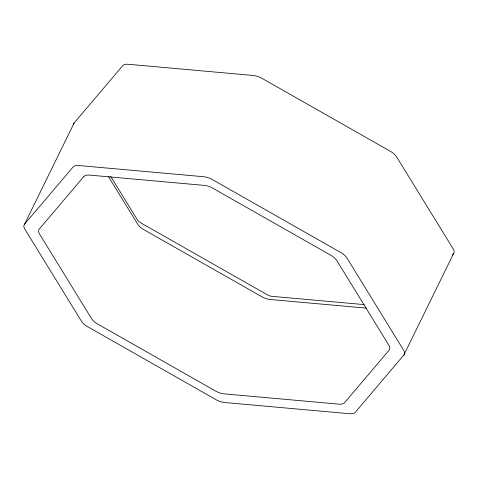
<?xml version="1.0" encoding="UTF-8"?>
<svg xmlns="http://www.w3.org/2000/svg" width="478" height="478" viewBox="0 0 478 478"><rect width="100%" height="100%" fill="white"/><g stroke="black" fill="none" stroke-linecap="round" stroke-linejoin="round"><path stroke-width="0.72" d="M24.545 224.218L74.144 122.971L122.643 65.779A11.777 5.802 26.1 0 1 128.337 64.273L253.561 75.506A11.777 5.802 26.1 0 1 261.884 78.273L390.478 151.353A11.777 5.802 26.1 0 1 396.549 156.766L453.186 248.883A11.777 5.802 26.1 0 1 453.455 253.782L403.856 355.029L355.357 412.221A11.777 5.802 26.1 0 1 349.663 413.727L224.439 402.494A11.777 5.802 26.1 0 1 216.116 399.728L87.522 326.647A11.777 5.802 26.1 0 1 81.451 321.234L24.814 229.117A11.777 5.802 26.1 0 1 24.545 224.218L73.044 167.025A11.777 5.802 26.1 0 1 78.739 165.519L203.957 176.752A11.777 5.802 26.1 0 1 212.28 179.513L340.874 252.599A11.777 5.802 26.1 0 1 346.95 258.012L403.587 350.129A11.777 5.802 26.1 0 1 403.856 355.029M452.493 254.911L453.455 253.782M364.302 304.611L271.725 296.306A5.885 2.898 26.1 0 1 267.566 294.92L140.556 222.742A5.885 2.898 26.1 0 1 137.521 220.029L110.711 176.436M366.602 308.149L270.19 299.497A11.777 5.802 26.1 0 1 261.866 296.73L143.812 229.643A11.777 5.802 26.1 0 1 137.736 224.224L108.416 176.537M73.498 124.34A11.777 5.802 26.1 0 1 74.144 122.971M83.781 176.597L39.256 229.105A11.777 5.802 26.1 0 0 39.525 233.999L91.519 318.569A11.777 5.802 26.1 0 0 97.596 323.988L215.65 391.076A11.777 5.802 26.1 0 0 223.967 393.842L338.926 404.155A11.777 5.802 26.1 0 0 344.62 402.643L389.14 350.141A11.777 5.802 26.1 0 0 388.877 345.241L336.882 260.677A11.777 5.802 26.1 0 0 330.806 255.258L212.752 188.171A11.777 5.802 26.1 0 0 204.429 185.404L89.476 175.091A11.777 5.802 26.1 0 0 83.781 176.597"/></g></svg>
